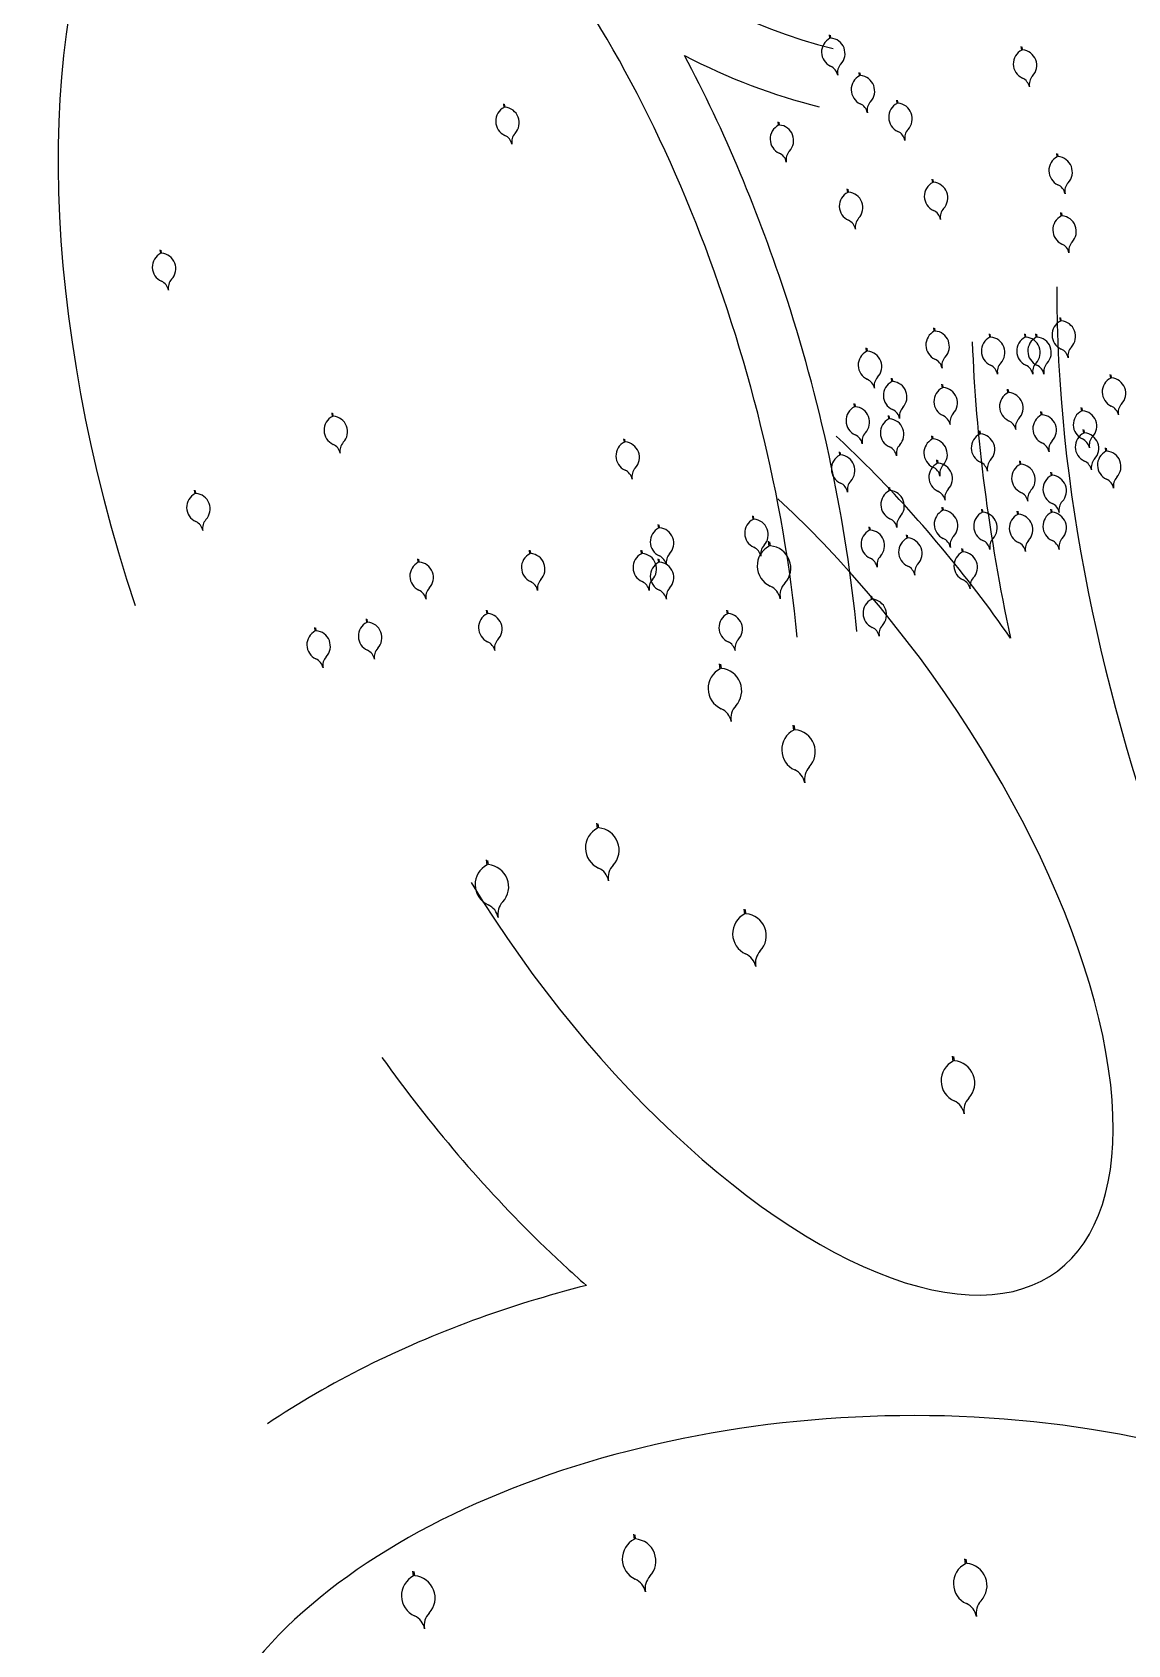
# Model space of a CAD drawing. Extents: x 3907.4 to 3911.57, y -3054.42 to -3053.7.
# Drawn here: x 3907.79108 to 3907.79869, y -3053.89778 to -3053.88658 of the extents above; entities that cross this region are included whole.
import ezdxf

# ---------------------------------------------------------------- set-up
doc = ezdxf.new("R2010")
doc.units = 0
doc.header["$LTSCALE"] = 2
doc.header["$MEASUREMENT"] = 0
doc.layers.add('AĞAÇ', color=9, linetype='CONTINUOUS')

msp = doc.modelspace()

# ---------------------------------------------------------------- linework, layer by layer
at = {"layer": 'AĞAÇ'}
for p, q in [((3907.79662277369, -3053.8866263727), (3907.796619749415, -3053.886602543408)), ((3907.796628557735, -3053.886625230444), (3907.79662596056, -3053.886604766418)), ((3907.797954897637, -3053.886708712209), (3907.797951873362, -3053.886684882916)), ((3907.797960681683, -3053.886707569953), (3907.797958084507, -3053.886687105927)), ((3907.796828772075, -3053.886887114456), (3907.796825747799, -3053.886863285164)), ((3907.796834556119, -3053.8868859722), (3907.796831958944, -3053.886865508174)), ((3907.794359257924, -3053.88710686265), (3907.794356233649, -3053.887083033357)), ((3907.794365041969, -3053.887105720394), (3907.794362444794, -3053.887085256368)), ((3907.797089703715, -3053.887079239803), (3907.79708667944, -3053.88705541051)), ((3907.79709548776, -3053.887078097547), (3907.797092890585, -3053.887057633521)), ((3907.796265709514, -3053.887230195591), (3907.796262685239, -3053.887206366298)), ((3907.796271493559, -3053.887229053335), (3907.796268896384, -3053.887208589309)), ((3907.798202095743, -3053.887449767396), (3907.798199071467, -3053.887425938103)), ((3907.798207879788, -3053.88744862514), (3907.798205282612, -3053.887428161114)), ((3907.796746372854, -3053.887696785922), (3907.796743348578, -3053.88767295663)), ((3907.796752156898, -3053.887695643666), (3907.796749559723, -3053.88767517964)), ((3907.797336901821, -3053.887628169643), (3907.797333877545, -3053.88760434035)), ((3907.797342685866, -3053.887627027387), (3907.79734008869, -3053.887606563361)), ((3907.798229562371, -3053.887861464809), (3907.798226538096, -3053.887837635516)), ((3907.798235346416, -3053.887860322553), (3907.798232749241, -3053.887839858527)), ((3907.79197334714, -3053.88812013711), (3907.791970322865, -3053.888096307818)), ((3907.791979131186, -3053.888118994854), (3907.79197653401, -3053.888098530828)), ((3907.798224296559, -3053.888590754426), (3907.798221272284, -3053.888566925133)), ((3907.798230080604, -3053.88858961217), (3907.798227483428, -3053.888569148144)), ((3907.797347559522, -3053.88866084235), (3907.797344535246, -3053.888637013056)), ((3907.797353343567, -3053.888659700093), (3907.797350746392, -3053.888639236067)), ((3907.797733323889, -3053.888702895156), (3907.797730299613, -3053.888679065863)), ((3907.797739107934, -3053.8887017529), (3907.797736510759, -3053.888681288874)), ((3907.797978810224, -3053.888702895156), (3907.797975785948, -3053.888679065863)), ((3907.797984594269, -3053.8887017529), (3907.797981997094, -3053.888681288874)), ((3907.798055963097, -3053.888702895156), (3907.798052938822, -3053.888679065863)), ((3907.798061747143, -3053.8887017529), (3907.798059149967, -3053.888681288874)), ((3907.796877628645, -3053.888801018196), (3907.79687460437, -3053.888777188903)), ((3907.79688341269, -3053.88879987594), (3907.796880815515, -3053.888779411914)), ((3907.797052975964, -3053.889011281966), (3907.797049951689, -3053.888987452673)), ((3907.797058760009, -3053.88901013971), (3907.797056162834, -3053.888989675684)), ((3907.797403670823, -3053.889053334773), (3907.797400646547, -3053.889029505479)), ((3907.797409454868, -3053.889052192516), (3907.797406857693, -3053.88903172849)), ((3907.798572893233, -3053.88898677095), (3907.798569868957, -3053.888962941657)), ((3907.798578677278, -3053.888985628694), (3907.798576080103, -3053.888965164668)), ((3907.796793461915, -3053.889186501905), (3907.796790437639, -3053.889162672612)), ((3907.797859573985, -3053.889088378734), (3907.79785654971, -3053.889064549441)), ((3907.79786535803, -3053.889087236478), (3907.797862760855, -3053.889066772452)), ((3907.793166302532, -3053.889252620247), (3907.793163278257, -3053.889228790953)), ((3907.793172086578, -3053.88925147799), (3907.793169489402, -3053.889231013964)), ((3907.796799245959, -3053.889185359649), (3907.796796648784, -3053.889164895623)), ((3907.797031934171, -3053.889270607387), (3907.797028909895, -3053.889246778094)), ((3907.797037718216, -3053.889269465131), (3907.797035121041, -3053.889249001105)), ((3907.798091032605, -3053.88924257227), (3907.79808800833, -3053.889218742977)), ((3907.79809681665, -3053.889241430014), (3907.798094219475, -3053.889220965988)), ((3907.798371588448, -3053.889214537022), (3907.798368564173, -3053.889190707729)), ((3907.798377372494, -3053.889213394766), (3907.798374775318, -3053.88919293074)), ((3907.797333531807, -3053.889410783234), (3907.797330507532, -3053.889386953941)), ((3907.797663184873, -3053.889375739272), (3907.797660160597, -3053.889351909979)), ((3907.797668968918, -3053.889374597016), (3907.797666371743, -3053.88935413299)), ((3907.798385616163, -3053.889368730559), (3907.798382591888, -3053.889344901265)), ((3907.798391400208, -3053.889367588302), (3907.798388803033, -3053.889347124276)), ((3907.795194326544, -3053.889431433325), (3907.795191302268, -3053.889407604032)), ((3907.795200110589, -3053.889430291069), (3907.795197513414, -3053.889409827043)), ((3907.796691439818, -3053.889521977561), (3907.796688415543, -3053.889498148268)), ((3907.797339315852, -3053.889409640978), (3907.797336718677, -3053.889389176952)), ((3907.79853992191, -3053.889494888716), (3907.798536897635, -3053.889471059423)), ((3907.798545705955, -3053.88949374646), (3907.79854310878, -3053.889473282434)), ((3907.796697223863, -3053.889520835305), (3907.796694626688, -3053.889500371279)), ((3907.797368601315, -3053.889578994329), (3907.79736557704, -3053.889555165035)), ((3907.79737438536, -3053.889577852072), (3907.797371788185, -3053.889557388046)), ((3907.797943740716, -3053.889586003042), (3907.79794071644, -3053.889562173749)), ((3907.797949524761, -3053.889584860786), (3907.797946927586, -3053.88956439676)), ((3907.798161171621, -3053.88966309981), (3907.798158147346, -3053.889639270517)), ((3907.798166955667, -3053.889661957554), (3907.798164358491, -3053.889641493528)), ((3907.792211938175, -3053.889789059613), (3907.792208913899, -3053.88976523032)), ((3907.792217722219, -3053.889787917356), (3907.792215125044, -3053.88976745333)), ((3907.79703477068, -3053.889768995957), (3907.797031746405, -3053.889745166663)), ((3907.797040554725, -3053.889767853701), (3907.797037957549, -3053.889747389675)), ((3907.796089043254, -3053.889967872692), (3907.796086018978, -3053.889944043398)), ((3907.796094827299, -3053.889966730435), (3907.796092230124, -3053.889946266409)), ((3907.79740556817, -3053.889906228384), (3907.797402543894, -3053.889882399091)), ((3907.797411352215, -3053.889905086128), (3907.79740875504, -3053.889884622102)), ((3907.797680232904, -3053.889919951614), (3907.797677208628, -3053.889896122321)), ((3907.797686016949, -3053.889918809357), (3907.797683419773, -3053.889898345331)), ((3907.797927431009, -3053.889933674844), (3907.797924406734, -3053.88990984555)), ((3907.797933215054, -3053.889932532587), (3907.797930617879, -3053.889912068561)), ((3907.798160896022, -3053.889919951614), (3907.798157871746, -3053.889896122321)), ((3907.798166680067, -3053.889918809357), (3907.798164082892, -3053.889898345331)), ((3907.795432917799, -3053.890027477094), (3907.795429893524, -3053.890003647801)), ((3907.795438701844, -3053.890026334838), (3907.795436104669, -3053.890005870812)), ((3907.796897438424, -3053.890043460812), (3907.796894414148, -3053.890019631518)), ((3907.796903222469, -3053.890042318556), (3907.796900625293, -3053.89002185453)), ((3907.796200972405, -3053.890153784587), (3907.796196652011, -3053.890119742739)), ((3907.796209235326, -3053.890152152792), (3907.796205525075, -3053.890122918469)), ((3907.797158369844, -3053.890098353861), (3907.797155345568, -3053.890074524568)), ((3907.797164153888, -3053.890097211605), (3907.797161556713, -3053.890076747579)), ((3907.797542900426, -3053.8901944166), (3907.79753987615, -3053.890170587306)), ((3907.793762780118, -3053.890265894576), (3907.793759755842, -3053.890242065283)), ((3907.793768564163, -3053.89026475232), (3907.793765966987, -3053.890244288294)), ((3907.794538201089, -3053.890206290173), (3907.794535176814, -3053.89018246088)), ((3907.794543985135, -3053.890205147917), (3907.794541387959, -3053.890184683891)), ((3907.795313622282, -3053.890206290173), (3907.795310598007, -3053.89018246088)), ((3907.795319406328, -3053.890205147917), (3907.795316809152, -3053.890184683891)), ((3907.795432917799, -3053.890265894576), (3907.795429893524, -3053.890242065283)), ((3907.795438701844, -3053.89026475232), (3907.795436104669, -3053.890244288294)), ((3907.797548684471, -3053.890193274343), (3907.797546087296, -3053.890172810317)), ((3907.796911171517, -3053.890523774504), (3907.796908147241, -3053.890499945211)), ((3907.796916955562, -3053.890522632248), (3907.796914358386, -3053.890502168222)), ((3907.794239962408, -3053.890623520864), (3907.794236938132, -3053.890599691571)), ((3907.794245746452, -3053.890622378608), (3907.794243149277, -3053.890601914582)), ((3907.795910099868, -3053.890623520864), (3907.795907075592, -3053.890599691571)), ((3907.795915883913, -3053.890622378608), (3907.795913286737, -3053.890601914582)), ((3907.793047007016, -3053.890742729539), (3907.79304398274, -3053.890718900246)), ((3907.79305279106, -3053.890741587283), (3907.793050193885, -3053.890721123257)), ((3907.793404893567, -3053.890683125267), (3907.793401869291, -3053.890659295974)), ((3907.793410677612, -3053.890681983011), (3907.793408080436, -3053.890661518985)), ((3907.79586012807, -3053.891005275686), (3907.795855807676, -3053.890971233839)), ((3907.795868390991, -3053.891003643892), (3907.795864680741, -3053.890974409569)), ((3907.796371394572, -3053.891431021236), (3907.796367074178, -3053.891396979388)), ((3907.796379657493, -3053.891429389441), (3907.796375947243, -3053.891400155118)), ((3907.795008017234, -3053.892112214227), (3907.79500369684, -3053.89207817238)), ((3907.795016280155, -3053.892110582432), (3907.795012569904, -3053.89208134811)), ((3907.794241117323, -3053.892367661482), (3907.794236796929, -3053.892333619635)), ((3907.794249380245, -3053.892366029688), (3907.794245669994, -3053.892336795365)), ((3907.796030550237, -3053.892708257884), (3907.796026229843, -3053.892674216037)), ((3907.796038813159, -3053.89270662609), (3907.796035102908, -3053.892677391767)), ((3907.797479139133, -3053.893730047278), (3907.797474818739, -3053.893696005431)), ((3907.797487402054, -3053.893728415484), (3907.797483691804, -3053.893699181161)), ((3907.795263650326, -3053.897050862342), (3907.795259329933, -3053.897016820494)), ((3907.795271913248, -3053.897049230547), (3907.795268202997, -3053.897019996224)), ((3907.797564350059, -3053.897221160636), (3907.797560029665, -3053.897187118789)), ((3907.79757261298, -3053.897219528841), (3907.797568902729, -3053.897190294519)), ((3907.793729850505, -3053.897306309783), (3907.793725530112, -3053.897272267936)), ((3907.793738113427, -3053.897304677988), (3907.793734403176, -3053.897275443666))]:
    msp.add_line(p, q, dxfattribs=at)
for centre, radius, start, end in [((3907.796671838499, -3053.886722393445), 0.0001078301389786131, 117.0661848723325, 245.5617558112027), ((3907.796619677881, -3053.886732694331), 0.0001078301389786131, 316.7807498823022, 85.276320846058), ((3907.796761409266, -3053.8868658786), 8.665851140014274e-05, 136.7807498823022, 191.1712527772592), ((3907.798003962447, -3053.886804732954), 0.0001078301389786131, 117.0661848723325, 245.5617558112027), ((3907.797951801828, -3053.88681503384), 0.0001078301389786131, 316.7807498823022, 85.276320846058), ((3907.79659137617, -3053.886899457413), 8.665851140014274e-05, 11.1712527772592, 65.56175581120272), ((3907.796877836884, -3053.886983135201), 0.0001078301389786131, 117.0661848723325, 245.5617558112027), ((3907.796825676266, -3053.886993436088), 0.0001078301389786131, 316.7807498823022, 85.276320846058), ((3907.797923500118, -3053.886981796922), 8.665851140014274e-05, 11.1712527772592, 65.56175581120272), ((3907.798093533214, -3053.886948218109), 8.665851140014274e-05, 136.7807498823022, 191.1712527772592), ((3907.794408322733, -3053.887202883395), 0.0001078301389786131, 117.0661848723325, 245.5617558112027), ((3907.794356162115, -3053.887213184281), 0.0001078301389786131, 316.7807498823022, 85.276320846058), ((3907.796797374555, -3053.887160199169), 8.665851140014274e-05, 11.1712527772592, 65.56175581120272), ((3907.796967407651, -3053.887126620356), 8.665851140014274e-05, 136.7807498823022, 191.1712527772592), ((3907.797138768524, -3053.887175260547), 0.0001078301389786131, 117.0661848723325, 245.5617558112027), ((3907.797086607906, -3053.887185561434), 0.0001078301389786131, 316.7807498823022, 85.276320846058), ((3907.796314774323, -3053.887326216335), 0.0001078301389786131, 117.0661848723325, 245.5617558112027), ((3907.796262613705, -3053.887336517222), 0.0001078301389786131, 316.7807498823022, 85.276320846058), ((3907.794327860405, -3053.887379947363), 8.665851140014274e-05, 11.1712527772592, 65.56175581120272), ((3907.794497893501, -3053.88734636855), 8.665851140014274e-05, 136.7807498823022, 191.1712527772592), ((3907.797058306196, -3053.887352324515), 8.665851140014274e-05, 11.1712527772592, 65.56175581120272), ((3907.797228339291, -3053.887318745703), 8.665851140014274e-05, 136.7807498823022, 191.1712527772592), ((3907.796234311994, -3053.887503280303), 8.665851140014274e-05, 11.1712527772592, 65.56175581120272), ((3907.796404345091, -3053.887469701491), 8.665851140014274e-05, 136.7807498823022, 191.1712527772592), ((3907.798251160552, -3053.887545788141), 0.0001078301389786131, 117.0661848723325, 245.5617558112027), ((3907.798198999934, -3053.887556089027), 0.0001078301389786131, 316.7807498823022, 85.276320846058), ((3907.796795437663, -3053.887792806667), 0.0001078301389786131, 117.0661848723325, 245.5617558112027), ((3907.796743277044, -3053.887803107554), 0.0001078301389786131, 316.7807498823022, 85.276320846058), ((3907.79738596663, -3053.887724190388), 0.0001078301389786131, 117.0661848723325, 245.5617558112027), ((3907.797333806011, -3053.887734491274), 0.0001078301389786131, 316.7807498823022, 85.276320846058), ((3907.798170698223, -3053.887722852109), 8.665851140014274e-05, 11.1712527772592, 65.56175581120272), ((3907.798340731319, -3053.887689273296), 8.665851140014274e-05, 136.7807498823022, 191.1712527772592), ((3907.797475537397, -3053.887867675543), 8.665851140014274e-05, 136.7807498823022, 191.1712527772592), ((3907.796714975334, -3053.887969870635), 8.665851140014274e-05, 11.1712527772592, 65.56175581120272), ((3907.79688500843, -3053.887936291822), 8.665851140014274e-05, 136.7807498823022, 191.1712527772592), ((3907.797305504301, -3053.887901254356), 8.665851140014274e-05, 11.1712527772592, 65.56175581120272), ((3907.79827862718, -3053.887957485554), 0.0001078301389786131, 117.0661848723325, 245.5617558112027), ((3907.798226466562, -3053.88796778644), 0.0001078301389786131, 316.7807498823022, 85.276320846058), ((3907.798368197948, -3053.888100970709), 8.665851140014274e-05, 136.7807498823022, 191.1712527772592), ((3907.792022411949, -3053.888216157855), 0.0001078301389786131, 117.0661848723325, 245.5617558112027), ((3907.791970251331, -3053.888226458742), 0.0001078301389786131, 316.7807498823022, 85.276320846058), ((3907.798198164851, -3053.888134549522), 8.665851140014274e-05, 11.1712527772592, 65.56175581120272), ((3907.791941949621, -3053.888393221823), 8.665851140014274e-05, 11.1712527772592, 65.56175581120272), ((3907.792111982717, -3053.888359643011), 8.665851140014274e-05, 136.7807498823022, 191.1712527772592), ((3907.798273361368, -3053.888686775171), 0.0001078301389786131, 117.0661848723325, 245.5617558112027), ((3907.79822120075, -3053.888697076057), 0.0001078301389786131, 316.7807498823022, 85.276320846058), ((3907.797396624331, -3053.888756863094), 0.0001078301389786131, 117.0661848723325, 245.5617558112027), ((3907.797344463713, -3053.88876716398), 0.0001078301389786131, 316.7807498823022, 85.276320846058), ((3907.797782388698, -3053.8887989159), 0.0001078301389786131, 117.0661848723325, 245.5617558112027), ((3907.79773022808, -3053.888809216787), 0.0001078301389786131, 316.7807498823022, 85.276320846058), ((3907.798027875033, -3053.8887989159), 0.0001078301389786131, 117.0661848723325, 245.5617558112027), ((3907.797975714415, -3053.888809216787), 0.0001078301389786131, 316.7807498823022, 85.276320846058), ((3907.798105027906, -3053.8887989159), 0.0001078301389786131, 117.0661848723325, 245.5617558112027), ((3907.798052867288, -3053.888809216787), 0.0001078301389786131, 316.7807498823022, 85.276320846058), ((3907.796926693454, -3053.888897038941), 0.0001078301389786131, 117.0661848723325, 245.5617558112027), ((3907.796874532836, -3053.888907339827), 0.0001078301389786131, 316.7807498823022, 85.276320846058), ((3907.798192899039, -3053.888863839139), 8.665851140014274e-05, 11.1712527772592, 65.56175581120272), ((3907.798362932135, -3053.888830260326), 8.665851140014274e-05, 136.7807498823022, 191.1712527772592), ((3907.797316162002, -3053.888933927062), 8.665851140014274e-05, 11.1712527772592, 65.56175581120272), ((3907.797486195098, -3053.88890034825), 8.665851140014274e-05, 136.7807498823022, 191.1712527772592), ((3907.797701926369, -3053.888975979868), 8.665851140014274e-05, 11.1712527772592, 65.56175581120272), ((3907.797871959465, -3053.888942401056), 8.665851140014274e-05, 136.7807498823022, 191.1712527772592), ((3907.797947412704, -3053.888975979868), 8.665851140014274e-05, 11.1712527772592, 65.56175581120272), ((3907.7981174458, -3053.888942401056), 8.665851140014274e-05, 136.7807498823022, 191.1712527772592), ((3907.798024565578, -3053.888975979868), 8.665851140014274e-05, 11.1712527772592, 65.56175581120272), ((3907.798194598674, -3053.888942401056), 8.665851140014274e-05, 136.7807498823022, 191.1712527772592), ((3907.796846231126, -3053.889074102909), 8.665851140014274e-05, 11.1712527772592, 65.56175581120272), ((3907.797016264221, -3053.889040524096), 8.665851140014274e-05, 136.7807498823022, 191.1712527772592), ((3907.797102040773, -3053.889107302711), 0.0001078301389786131, 117.0661848723325, 245.5617558112027), ((3907.797049880155, -3053.889117603597), 0.0001078301389786131, 316.7807498823022, 85.276320846058), ((3907.798621958042, -3053.889082791694), 0.0001078301389786131, 117.0661848723325, 245.5617558112027), ((3907.798569797424, -3053.889093092581), 0.0001078301389786131, 316.7807498823022, 85.276320846058), ((3907.797452735632, -3053.889149355517), 0.0001078301389786131, 117.0661848723325, 245.5617558112027), ((3907.797400575014, -3053.889159656404), 0.0001078301389786131, 316.7807498823022, 85.276320846058), ((3907.797908638795, -3053.889184399479), 0.0001078301389786131, 117.0661848723325, 245.5617558112027), ((3907.797856478176, -3053.889194700365), 0.0001078301389786131, 316.7807498823022, 85.276320846058), ((3907.793215367341, -3053.889348640991), 0.0001078301389786131, 117.0661848723325, 245.5617558112027), ((3907.793163206723, -3053.889358941878), 0.0001078301389786131, 316.7807498823022, 85.276320846058), ((3907.796842526724, -3053.88928252265), 0.0001078301389786131, 117.0661848723325, 245.5617558112027), ((3907.796790366105, -3053.889292823536), 0.0001078301389786131, 316.7807498823022, 85.276320846058), ((3907.79708099898, -3053.889366628132), 0.0001078301389786131, 117.0661848723325, 245.5617558112027), ((3907.797028838362, -3053.889376929018), 0.0001078301389786131, 316.7807498823022, 85.276320846058), ((3907.797021578444, -3053.889284366679), 8.665851140014274e-05, 11.1712527772592, 65.56175581120272), ((3907.79719161154, -3053.889250787866), 8.665851140014274e-05, 136.7807498823022, 191.1712527772592), ((3907.797372273304, -3053.889326419485), 8.665851140014274e-05, 11.1712527772592, 65.56175581120272), ((3907.797542306399, -3053.889292840673), 8.665851140014274e-05, 136.7807498823022, 191.1712527772592), ((3907.797998209562, -3053.889327884634), 8.665851140014274e-05, 136.7807498823022, 191.1712527772592), ((3907.798140097414, -3053.889338593015), 0.0001078301389786131, 117.0661848723325, 245.5617558112027), ((3907.798087936796, -3053.889348893901), 0.0001078301389786131, 316.7807498823022, 85.276320846058), ((3907.798420653258, -3053.889310557767), 0.0001078301389786131, 117.0661848723325, 245.5617558112027), ((3907.798368492639, -3053.889320858653), 0.0001078301389786131, 316.7807498823022, 85.276320846058), ((3907.798541495713, -3053.889259855663), 8.665851140014274e-05, 11.1712527772592, 65.56175581120272), ((3907.798711528809, -3053.88922627685), 8.665851140014274e-05, 136.7807498823022, 191.1712527772592), ((3907.796762064395, -3053.889459586618), 8.665851140014274e-05, 11.1712527772592, 65.56175581120272), ((3907.796932097491, -3053.889426007805), 8.665851140014274e-05, 136.7807498823022, 191.1712527772592), ((3907.797712249682, -3053.889471760017), 0.0001078301389786131, 117.0661848723325, 245.5617558112027), ((3907.797660089064, -3053.889482060903), 0.0001078301389786131, 316.7807498823022, 85.276320846058), ((3907.797828176465, -3053.889361463447), 8.665851140014274e-05, 11.1712527772592, 65.56175581120272), ((3907.798434680972, -3053.889464751303), 0.0001078301389786131, 117.0661848723325, 245.5617558112027), ((3907.798382520354, -3053.889475052189), 0.0001078301389786131, 316.7807498823022, 85.276320846058), ((3907.793134905013, -3053.889525704959), 8.665851140014274e-05, 11.1712527772592, 65.56175581120272), ((3907.793304938109, -3053.889492126147), 8.665851140014274e-05, 136.7807498823022, 191.1712527772592), ((3907.795243391353, -3053.88952745407), 0.0001078301389786131, 117.0661848723325, 245.5617558112027), ((3907.795191230735, -3053.889537754956), 0.0001078301389786131, 316.7807498823022, 85.276320846058), ((3907.797000536651, -3053.8895436921), 8.665851140014274e-05, 11.1712527772592, 65.56175581120272), ((3907.797170569747, -3053.889510113287), 8.665851140014274e-05, 136.7807498823022, 191.1712527772592), ((3907.797382596616, -3053.889506803978), 0.0001078301389786131, 117.0661848723325, 245.5617558112027), ((3907.797330435998, -3053.889517104865), 0.0001078301389786131, 316.7807498823022, 85.276320846058), ((3907.798059635086, -3053.889515656983), 8.665851140014274e-05, 11.1712527772592, 65.56175581120272), ((3907.798229668182, -3053.88948207817), 8.665851140014274e-05, 136.7807498823022, 191.1712527772592), ((3907.798340190929, -3053.889487621735), 8.665851140014274e-05, 11.1712527772592, 65.56175581120272), ((3907.798510224025, -3053.889454042922), 8.665851140014274e-05, 136.7807498823022, 191.1712527772592), ((3907.798588986719, -3053.88959090946), 0.0001078301389786131, 117.0661848723325, 245.5617558112027), ((3907.798536826101, -3053.889601210347), 0.0001078301389786131, 316.7807498823022, 85.276320846058), ((3907.796740504627, -3053.889617998306), 0.0001078301389786131, 117.0661848723325, 245.5617558112027), ((3907.796688344009, -3053.889628299192), 0.0001078301389786131, 316.7807498823022, 85.276320846058), ((3907.797417666124, -3053.889675015073), 0.0001078301389786131, 117.0661848723325, 245.5617558112027), ((3907.797302134287, -3053.889683867947), 8.665851140014274e-05, 11.1712527772592, 65.56175581120272), ((3907.797365505506, -3053.889685315959), 0.0001078301389786131, 316.7807498823022, 85.276320846058), ((3907.797472167384, -3053.889650289134), 8.665851140014274e-05, 136.7807498823022, 191.1712527772592), ((3907.797631787353, -3053.889648823985), 8.665851140014274e-05, 11.1712527772592, 65.56175581120272), ((3907.797801820449, -3053.889615245172), 8.665851140014274e-05, 136.7807498823022, 191.1712527772592), ((3907.797992805525, -3053.889682023787), 0.0001078301389786131, 117.0661848723325, 245.5617558112027), ((3907.797940644907, -3053.889692324673), 0.0001078301389786131, 316.7807498823022, 85.276320846058), ((3907.798354218643, -3053.889641815271), 8.665851140014274e-05, 11.1712527772592, 65.56175581120272), ((3907.79852425174, -3053.889608236459), 8.665851140014274e-05, 136.7807498823022, 191.1712527772592), ((3907.795162929024, -3053.889704518037), 8.665851140014274e-05, 11.1712527772592, 65.56175581120272), ((3907.79533296212, -3053.889670939225), 8.665851140014274e-05, 136.7807498823022, 191.1712527772592), ((3907.796660042299, -3053.889795062274), 8.665851140014274e-05, 11.1712527772592, 65.56175581120272), ((3907.796830075395, -3053.889761483461), 8.665851140014274e-05, 136.7807498823022, 191.1712527772592), ((3907.798210236431, -3053.889759120555), 0.0001078301389786131, 117.0661848723325, 245.5617558112027), ((3907.798158075812, -3053.889769421442), 0.0001078301389786131, 316.7807498823022, 85.276320846058), ((3907.79850852439, -3053.889767973428), 8.665851140014274e-05, 11.1712527772592, 65.56175581120272), ((3907.798678557486, -3053.889734394616), 8.665851140014274e-05, 136.7807498823022, 191.1712527772592), ((3907.792261002984, -3053.889885080358), 0.0001078301389786131, 117.0661848723325, 245.5617558112027), ((3907.792208842366, -3053.889895381244), 0.0001078301389786131, 316.7807498823022, 85.276320846058), ((3907.797083835489, -3053.889865016701), 0.0001078301389786131, 117.0661848723325, 245.5617558112027), ((3907.797031674871, -3053.889875317588), 0.0001078301389786131, 316.7807498823022, 85.276320846058), ((3907.797337203795, -3053.889852079041), 8.665851140014274e-05, 11.1712527772592, 65.56175581120272), ((3907.797507236891, -3053.889818500229), 8.665851140014274e-05, 136.7807498823022, 191.1712527772592), ((3907.797912343196, -3053.889859087755), 8.665851140014274e-05, 11.1712527772592, 65.56175581120272), ((3907.798082376292, -3053.889825508943), 8.665851140014274e-05, 136.7807498823022, 191.1712527772592), ((3907.797454632979, -3053.890002249128), 0.0001078301389786131, 117.0661848723325, 245.5617558112027), ((3907.797402472361, -3053.890012550015), 0.0001078301389786131, 316.7807498823022, 85.276320846058), ((3907.797729297713, -3053.890015972358), 0.0001078301389786131, 117.0661848723325, 245.5617558112027), ((3907.797677137095, -3053.890026273245), 0.0001078301389786131, 316.7807498823022, 85.276320846058), ((3907.797976495818, -3053.890029695588), 0.0001078301389786131, 117.0661848723325, 245.5617558112027), ((3907.7979243352, -3053.890039996475), 0.0001078301389786131, 316.7807498823022, 85.276320846058), ((3907.798209960831, -3053.890015972358), 0.0001078301389786131, 117.0661848723325, 245.5617558112027), ((3907.798129774102, -3053.889936184523), 8.665851140014274e-05, 11.1712527772592, 65.56175581120272), ((3907.798157800213, -3053.890026273245), 0.0001078301389786131, 316.7807498823022, 85.276320846058), ((3907.798299807198, -3053.88990260571), 8.665851140014274e-05, 136.7807498823022, 191.1712527772592), ((3907.792180540655, -3053.890062144325), 8.665851140014274e-05, 11.1712527772592, 65.56175581120272), ((3907.792350573751, -3053.890028565513), 8.665851140014274e-05, 136.7807498823022, 191.1712527772592), ((3907.795481982609, -3053.890123497839), 0.0001078301389786131, 117.0661848723325, 245.5617558112027), ((3907.79542982199, -3053.890133798725), 0.0001078301389786131, 316.7807498823022, 85.276320846058), ((3907.796138108063, -3053.890063893436), 0.0001078301389786131, 117.0661848723325, 245.5617558112027), ((3907.796085947445, -3053.890074194323), 0.0001078301389786131, 316.7807498823022, 85.276320846058), ((3907.796946503233, -3053.890139481556), 0.0001078301389786131, 117.0661848723325, 245.5617558112027), ((3907.796894342615, -3053.890149782443), 0.0001078301389786131, 316.7807498823022, 85.276320846058), ((3907.79700337316, -3053.890042080669), 8.665851140014274e-05, 11.1712527772592, 65.56175581120272), ((3907.797173406256, -3053.890008501857), 8.665851140014274e-05, 136.7807498823022, 191.1712527772592), ((3907.796057645734, -3053.890240957404), 8.665851140014274e-05, 11.1712527772592, 65.56175581120272), ((3907.796271064989, -3053.890290957079), 0.000154043055683673, 117.0661848723325, 245.5617558112027), ((3907.79622767883, -3053.890207378592), 8.665851140014274e-05, 136.7807498823022, 191.1712527772592), ((3907.79619654982, -3053.890305672631), 0.000154043055683673, 316.7807498823022, 85.276320846058), ((3907.797207434653, -3053.890194374605), 0.0001078301389786131, 117.0661848723325, 245.5617558112027), ((3907.797155274034, -3053.890204675492), 0.0001078301389786131, 316.7807498823022, 85.276320846058), ((3907.797374170651, -3053.890179313097), 8.665851140014274e-05, 11.1712527772592, 65.56175581120272), ((3907.797544203746, -3053.890145734284), 8.665851140014274e-05, 136.7807498823022, 191.1712527772592), ((3907.797648835384, -3053.890193036326), 8.665851140014274e-05, 11.1712527772592, 65.56175581120272), ((3907.79781886848, -3053.890159457514), 8.665851140014274e-05, 136.7807498823022, 191.1712527772592), ((3907.797896033489, -3053.890206759556), 8.665851140014274e-05, 11.1712527772592, 65.56175581120272), ((3907.798066066586, -3053.890173180744), 8.665851140014274e-05, 136.7807498823022, 191.1712527772592), ((3907.798129498502, -3053.890193036326), 8.665851140014274e-05, 11.1712527772592, 65.56175581120272), ((3907.798299531598, -3053.890159457514), 8.665851140014274e-05, 136.7807498823022, 191.1712527772592), ((3907.793811844927, -3053.890361915321), 0.0001078301389786131, 117.0661848723325, 245.5617558112027), ((3907.793759684309, -3053.890372216207), 0.0001078301389786131, 316.7807498823022, 85.276320846058), ((3907.794587265898, -3053.890302310917), 0.0001078301389786131, 117.0661848723325, 245.5617558112027), ((3907.79453510528, -3053.890312611804), 0.0001078301389786131, 316.7807498823022, 85.276320846058), ((3907.795362687091, -3053.890302310917), 0.0001078301389786131, 117.0661848723325, 245.5617558112027), ((3907.795310526473, -3053.890312611804), 0.0001078301389786131, 316.7807498823022, 85.276320846058), ((3907.795481982609, -3053.890361915321), 0.0001078301389786131, 117.0661848723325, 245.5617558112027), ((3907.795401520279, -3053.890300561807), 8.665851140014274e-05, 11.1712527772592, 65.56175581120272), ((3907.79542982199, -3053.890372216207), 0.0001078301389786131, 316.7807498823022, 85.276320846058), ((3907.795571553376, -3053.890266982994), 8.665851140014274e-05, 136.7807498823022, 191.1712527772592), ((3907.796866040904, -3053.890316545524), 8.665851140014274e-05, 11.1712527772592, 65.56175581120272), ((3907.797036074, -3053.890282966712), 8.665851140014274e-05, 136.7807498823022, 191.1712527772592), ((3907.79729700542, -3053.890337859761), 8.665851140014274e-05, 136.7807498823022, 191.1712527772592), ((3907.797591965235, -3053.890290437344), 0.0001078301389786131, 117.0661848723325, 245.5617558112027), ((3907.797539804617, -3053.890300738231), 0.0001078301389786131, 316.7807498823022, 85.276320846058), ((3907.794676836666, -3053.890445796073), 8.665851140014274e-05, 136.7807498823022, 191.1712527772592), ((3907.795452257858, -3053.890445796073), 8.665851140014274e-05, 136.7807498823022, 191.1712527772592), ((3907.797126972324, -3053.890371438574), 8.665851140014274e-05, 11.1712527772592, 65.56175581120272), ((3907.797511502907, -3053.890467501312), 8.665851140014274e-05, 11.1712527772592, 65.56175581120272), ((3907.797681536003, -3053.8904339225), 8.665851140014274e-05, 136.7807498823022, 191.1712527772592), ((3907.793731382598, -3053.890538979289), 8.665851140014274e-05, 11.1712527772592, 65.56175581120272), ((3907.793901415694, -3053.890505400476), 8.665851140014274e-05, 136.7807498823022, 191.1712527772592), ((3907.79450680357, -3053.890479374886), 8.665851140014274e-05, 11.1712527772592, 65.56175581120272), ((3907.795282224763, -3053.890479374886), 8.665851140014274e-05, 11.1712527772592, 65.56175581120272), ((3907.795401520279, -3053.890538979289), 8.665851140014274e-05, 11.1712527772592, 65.56175581120272), ((3907.795571553376, -3053.890505400476), 8.665851140014274e-05, 136.7807498823022, 191.1712527772592), ((3907.796156118805, -3053.890543905605), 0.0001237978734287271, 11.1712527772592, 65.56175581120272), ((3907.796399023228, -3053.890495935872), 0.0001237978734287271, 136.7807498823022, 191.1712527772592), ((3907.796960236326, -3053.890619795248), 0.0001078301389786131, 117.0661848723325, 245.5617558112027), ((3907.796908075708, -3053.890630096135), 0.0001078301389786131, 316.7807498823022, 85.276320846058), ((3907.793453958376, -3053.890779146011), 0.0001078301389786131, 117.0661848723325, 245.5617558112027), ((3907.793401797757, -3053.890789446898), 0.0001078301389786131, 316.7807498823022, 85.276320846058), ((3907.794289027217, -3053.890719541609), 0.0001078301389786131, 117.0661848723325, 245.5617558112027), ((3907.794236866598, -3053.890729842495), 0.0001078301389786131, 316.7807498823022, 85.276320846058), ((3907.795959164677, -3053.890719541609), 0.0001078301389786131, 117.0661848723325, 245.5617558112027), ((3907.795907004058, -3053.890729842495), 0.0001078301389786131, 316.7807498823022, 85.276320846058), ((3907.796879773997, -3053.890796859217), 8.665851140014274e-05, 11.1712527772592, 65.56175581120272), ((3907.797049807093, -3053.890763280404), 8.665851140014274e-05, 136.7807498823022, 191.1712527772592), ((3907.793096071824, -3053.890838750284), 0.0001078301389786131, 117.0661848723325, 245.5617558112027), ((3907.793043911206, -3053.89084905117), 0.0001078301389786131, 316.7807498823022, 85.276320846058), ((3907.794208564888, -3053.890896605576), 8.665851140014274e-05, 11.1712527772592, 65.56175581120272), ((3907.794378597984, -3053.890863026764), 8.665851140014274e-05, 136.7807498823022, 191.1712527772592), ((3907.795878702348, -3053.890896605576), 8.665851140014274e-05, 11.1712527772592, 65.56175581120272), ((3907.796048735444, -3053.890863026764), 8.665851140014274e-05, 136.7807498823022, 191.1712527772592), ((3907.793015609496, -3053.891015814252), 8.665851140014274e-05, 11.1712527772592, 65.56175581120272), ((3907.793185642592, -3053.890982235439), 8.665851140014274e-05, 136.7807498823022, 191.1712527772592), ((3907.793373496047, -3053.89095620998), 8.665851140014274e-05, 11.1712527772592, 65.56175581120272), ((3907.793543529143, -3053.890922631167), 8.665851140014274e-05, 136.7807498823022, 191.1712527772592), ((3907.795930220655, -3053.891142448178), 0.000154043055683673, 117.0661848723325, 245.5617558112027), ((3907.795855705486, -3053.89115716373), 0.000154043055683673, 316.7807498823022, 85.276320846058), ((3907.79581527447, -3053.891395396704), 0.0001237978734287271, 11.1712527772592, 65.56175581120272), ((3907.796058178893, -3053.891347426972), 0.0001237978734287271, 136.7807498823022, 191.1712527772592), ((3907.796441487156, -3053.891568193728), 0.000154043055683673, 117.0661848723325, 245.5617558112027), ((3907.796366971987, -3053.89158290928), 0.000154043055683673, 316.7807498823022, 85.276320846058), ((3907.796326540972, -3053.891821142254), 0.0001237978734287271, 11.1712527772592, 65.56175581120272), ((3907.796569445395, -3053.891773172521), 0.0001237978734287271, 136.7807498823022, 191.1712527772592), ((3907.795078109818, -3053.892249386719), 0.000154043055683673, 117.0661848723325, 245.5617558112027), ((3907.795003594649, -3053.892264102271), 0.000154043055683673, 316.7807498823022, 85.276320846058), ((3907.794311209907, -3053.892504833974), 0.000154043055683673, 117.0661848723325, 245.5617558112027), ((3907.794236694739, -3053.892519549527), 0.000154043055683673, 316.7807498823022, 85.276320846058), ((3907.794963163634, -3053.892502335245), 0.0001237978734287271, 11.1712527772592, 65.56175581120272), ((3907.795206068057, -3053.892454365513), 0.0001237978734287271, 136.7807498823022, 191.1712527772592), ((3907.794439168146, -3053.892709812768), 0.0001237978734287271, 136.7807498823022, 191.1712527772592), ((3907.794196263724, -3053.8927577825), 0.0001237978734287271, 11.1712527772592, 65.56175581120272), ((3907.796100642822, -3053.892845430377), 0.000154043055683673, 117.0661848723325, 245.5617558112027), ((3907.796026127653, -3053.892860145929), 0.000154043055683673, 316.7807498823022, 85.276320846058), ((3907.796228601061, -3053.89305040917), 0.0001237978734287271, 136.7807498823022, 191.1712527772592), ((3907.795985696638, -3053.893098378902), 0.0001237978734287271, 11.1712527772592, 65.56175581120272), ((3907.797549231717, -3053.893867219771), 0.000154043055683673, 117.0661848723325, 245.5617558112027), ((3907.797474716549, -3053.893881935322), 0.000154043055683673, 316.7807498823022, 85.276320846058), ((3907.797434285533, -3053.894120168296), 0.0001237978734287271, 11.1712527772592, 65.56175581120272), ((3907.797677189956, -3053.894072198564), 0.0001237978734287271, 136.7807498823022, 191.1712527772592), ((3907.795333742911, -3053.897188034834), 0.000154043055683673, 117.0661848723325, 245.5617558112027), ((3907.795259227742, -3053.897202750386), 0.000154043055683673, 316.7807498823022, 85.276320846058), ((3907.797634442643, -3053.897358333128), 0.000154043055683673, 117.0661848723325, 245.5617558112027), ((3907.797559927474, -3053.89737304868), 0.000154043055683673, 316.7807498823022, 85.276320846058), ((3907.79379994309, -3053.897443482275), 0.000154043055683673, 117.0661848723325, 245.5617558112027), ((3907.793725427921, -3053.897458197827), 0.000154043055683673, 316.7807498823022, 85.276320846058), ((3907.795218796727, -3053.897440983359), 0.0001237978734287271, 11.1712527772592, 65.56175581120272), ((3907.79546170115, -3053.897393013627), 0.0001237978734287271, 136.7807498823022, 191.1712527772592), ((3907.797519496459, -3053.897611281654), 0.0001237978734287271, 11.1712527772592, 65.56175581120272), ((3907.797762400882, -3053.897563311922), 0.0001237978734287271, 136.7807498823022, 191.1712527772592), ((3907.793684996906, -3053.897696430801), 0.0001237978734287271, 11.1712527772592, 65.56175581120272), ((3907.793927901329, -3053.897648461069), 0.0001237978734287271, 136.7807498823022, 191.1712527772592)]:
    msp.add_arc(centre, radius, start, end, dxfattribs=at)
for centre, major_axis, ratio, start_param, end_param in [((3907.796313789875, -3053.884851292876), (-0.002194441418463427, 0.00140182164205726), 0.6067314437357755, 4.022185659962814, 8.365355737171225), ((3907.793847108873, -3053.889521620509), (0.00139403522148792, -0.004803733646968861), 0.4538117143470715, 1.175867419146912, 4.798803045057196), ((3907.801507260204, -3053.89105743546), (0.001901179760492419, -0.005866509054736213), 0.4614173581214452, 4.090442357860956, 8.513059806649377), ((3907.795911954206, -3053.892041416913), (-0.002280173913418057, 0.003154867271532853), 0.4453350109614078, 1.395314490434913, 5.133688623841211), ((3907.796942732232, -3053.899044593382), (-0.004832897145091638, -0.0002386105774511734), 0.5880621403261974, 0.4591940244092781, 5.844497705079855)]:
    msp.add_ellipse(centre, major_axis=major_axis, ratio=ratio, start_param=start_param, end_param=end_param, dxfattribs=at)
for points in [[(3907.795612131174, -3053.886746218367), (3907.795915429604, -3053.886903214205), (3907.796232203878, -3053.88702507518), (3907.796547028752, -3053.887102218328)], [(3907.797611428201, -3053.888734903499), (3907.797634632164, -3053.889392801611), (3907.797725541124, -3053.890089920395), (3907.797877500481, -3053.890792354629)]]:
    msp.add_open_spline(points, degree=3, dxfattribs=at)
for points, knots in [([(3907.79680948667, -3053.890746251082), (3907.7967373945, -3053.889993557803), (3907.796570175676, -3053.889200642306), (3907.796130801194, -3053.88784212367), (3907.795888990813, -3053.887267262669), (3907.795612131174, -3053.886746218367)], [1.175867419146911, 1.175867419146911, 1.175867419146911, 1.175867419146911, 1.637624853817183, 1.637624853817183, 2.002398535881805, 2.002398535881805, 2.002398535881805, 2.002398535881805]), ([(3907.797877500481, -3053.890792354629), (3907.797573549269, -3053.890357517802), (3907.797231886847, -3053.889946774125), (3907.796802444839, -3053.889518570747), (3907.796734266077, -3053.88945295843), (3907.796665565794, -3053.889389215608)], [4.678497523571751, 4.678497523571751, 4.678497523571751, 4.678497523571751, 5.062107430543259, 5.062107430543259, 5.133688623841211, 5.133688623841211, 5.133688623841211, 5.133688623841211]), ([(3907.793509598981, -3053.893704362196), (3907.793842954189, -3053.894171435702), (3907.794217243788, -3053.894610243182), (3907.794718650354, -3053.895097346367), (3907.794823840429, -3053.89519477893), (3907.794930347291, -3053.895288308691)], [1.557371041121697, 1.557371041121697, 1.557371041121697, 1.557371041121697, 1.946805544375453, 1.946805544375453, 2.048591796255187, 2.048591796255187, 2.048591796255187, 2.048591796255187]), ([(3907.794930347291, -3053.895288308691), (3907.79439002358, -3053.895426239641), (3907.79387338631, -3053.895614288094), (3907.793160107431, -3053.8959716328), (3907.792930479819, -3053.896104294995), (3907.792714148203, -3053.896249944921)], [5.046821761303149, 5.046821761303149, 5.046821761303149, 5.046821761303149, 5.355529699239747, 5.355529699239747, 5.51201468894279, 5.51201468894279, 5.51201468894279, 5.51201468894279])]:
    msp.add_open_spline(points, degree=3, knots=knots, dxfattribs=at)

doc.saveas('drawing.dxf')
